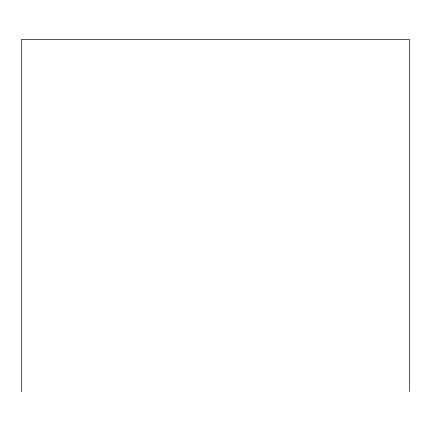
<?xml version="1.0" encoding="UTF-8"?>
<svg xmlns="http://www.w3.org/2000/svg" width="431" height="431" viewBox="0 0 431 431"><rect width="100%" height="100%" fill="white"/><g stroke="black" fill="none" stroke-linecap="round" stroke-linejoin="round"><path stroke-width="0.65" d="M409.45 391.601L409.45 39.399L21.55 39.399L21.55 391.601"/></g></svg>
